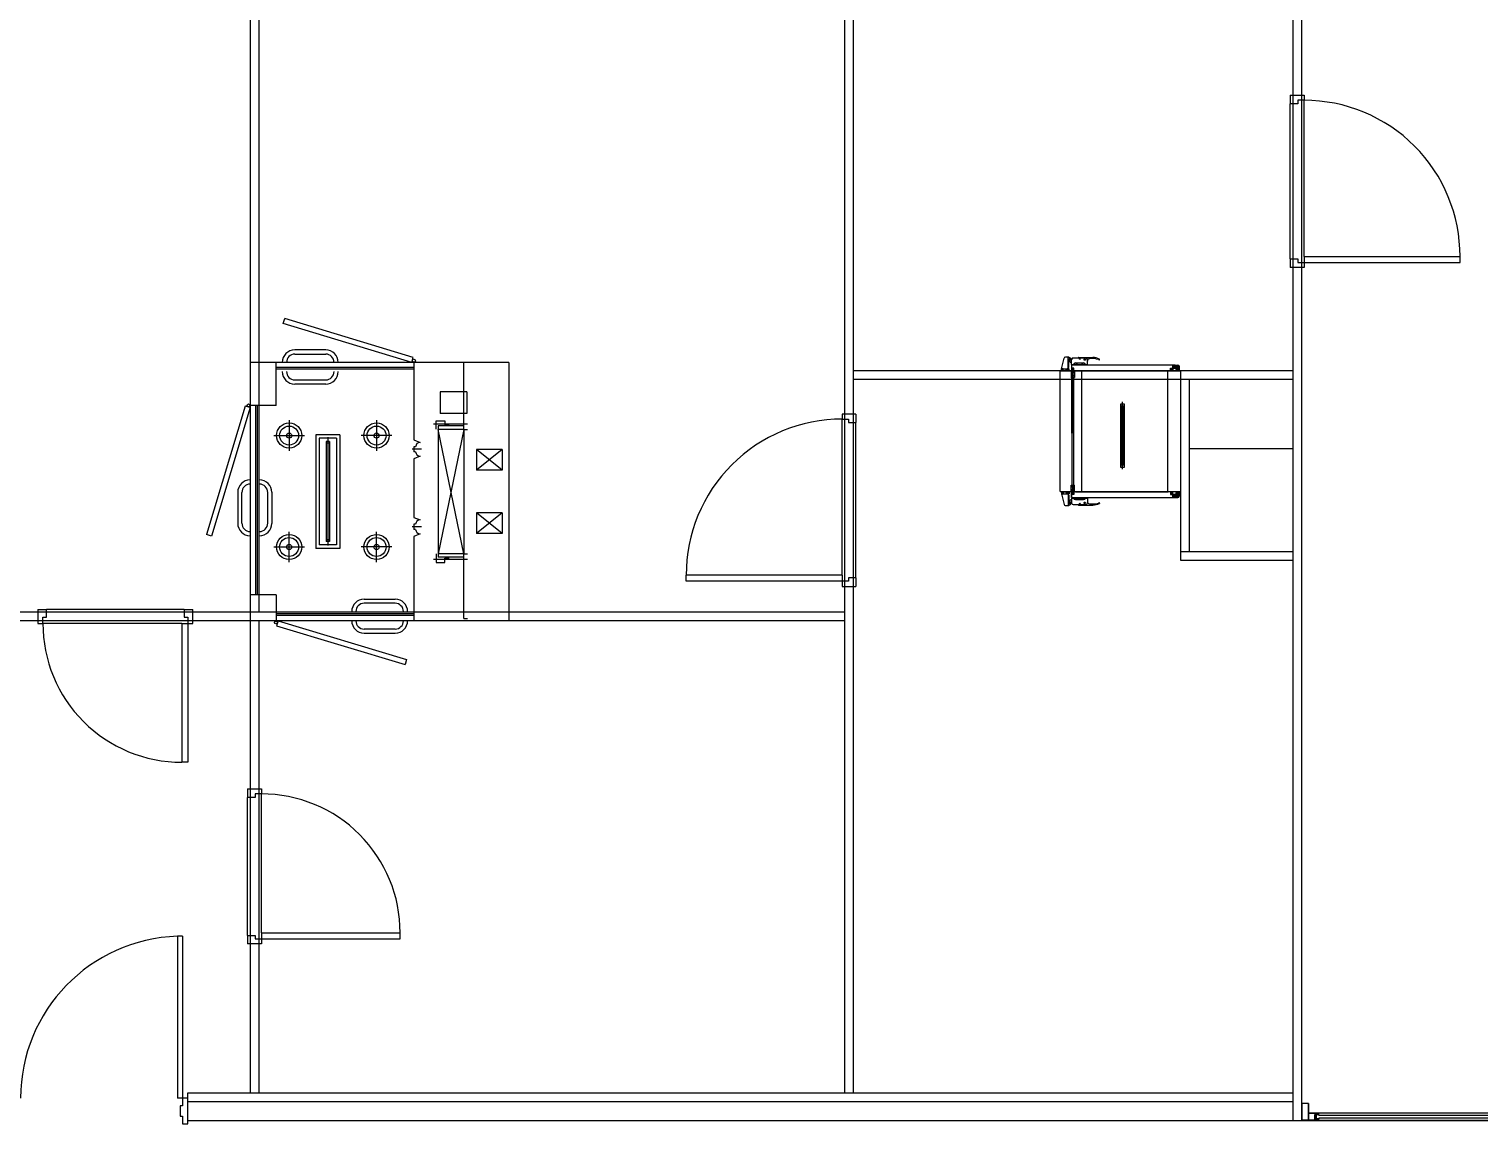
# Model space of a CAD drawing. Header units: millimetres. Extents: x 635438 to 684586, y -467743 to -415930.
# Drawn here: x 653999 to 662413, y -443492 to -437138 of the extents above; entities that cross this region are included whole.
import ezdxf

# ---------------------------------------------------------------- set-up
doc = ezdxf.new("R2010")
doc.units = ezdxf.units.MM
doc.header["$LTSCALE"] = 500
doc.layers.add('동물실', color=9, linetype='Continuous')

msp = doc.modelspace()

# ---------------------------------------------------------------- linework, layer by layer
at = {"layer": '동물실', "color": 251}
for p, q in [((655282.8, -431022.3), (655282.8, -440522.3)), ((655332.8, -431022.3), (655332.8, -440522.3)), ((658732.8, -443312.3), (658732.8, -431022.3)), ((658782.8, -443312.3), (658782.8, -431022.3)), ((661382.8, -431022.4), (661382.8, -443472.3)), ((661332.8, -431622.4), (661332.8, -443472.3)), ((661332.8, -434647.3), (661332.8, -443472.3)), ((661317.8, -437522.3), (661397.8, -437522.3)), ((661317.8, -437522.3), (661317.8, -437572.2)), ((661361.9, -437572.2), (661317.8, -437572.2)), ((661317.8, -438472.5), (661317.8, -437572.2)), ((661332.8, -437522.3), (661382.8, -437522.3)), ((661361.9, -437551.7), (661361.9, -437572.2)), ((661397.8, -437551.7), (661361.9, -437551.7)), ((661361.9, -437551.7), (661361.9, -437572.2)), ((661397.8, -437522.3), (661397.8, -437551.7)), ((661397.8, -438457.7), (661397.8, -437551.7)), ((661317.8, -438472.5), (661361.9, -438472.5)), ((661317.8, -438472.5), (661317.8, -438522.3)), ((661361.9, -438472.5), (661361.9, -438493)), ((661361.9, -438493), (661397.8, -438493)), ((661397.8, -438457.7), (662303, -438457.7)), ((661397.8, -438457.7), (661397.8, -438493)), ((661397.8, -438493), (661397.8, -438522.3)), ((661397.8, -438493), (662303, -438493)), ((662303, -438493), (662303, -438457.7)), ((661397.8, -438522.3), (661317.8, -438522.3)), ((661382.8, -438522.3), (661332.8, -438522.3)), ((661382.8, -438522.3), (661332.8, -438522.3)), ((655474.9, -438847.3), (655483.5, -438818.5)), ((656229.4, -439043.6), (655483.5, -438818.5)), ((656220.8, -439072.3), (655474.9, -438847.3)), ((655721.6, -439000.3), (655541.3, -439000.3)), ((656782.8, -439072.3), (655282.8, -439072.3)), ((655282.8, -439072.3), (655282.8, -440572.3)), ((655432.8, -439322.3), (655432.8, -439072.3)), ((655541.6, -439024.6), (655721.3, -439024.6)), ((656220.8, -439072.3), (656229.4, -439043.6)), ((656232.8, -439072.3), (656232.8, -439522.1)), ((656522.8, -439461.3), (656522.8, -439072.3)), ((656782.8, -439072.3), (656782.8, -440572.3)), ((659989.4, -439109.8), (660005.7, -439048.1)), ((660012.6, -439041.2), (660028.1, -439041.2)), ((660028.1, -439110.1), (660028.1, -439041.2)), ((660028.1, -439056.3), (660028.1, -439042.1)), ((660029, -439041.3), (660030.6, -439041.3)), ((660029, -439057.2), (660039.4, -439057.2)), ((660031.1, -439041.3), (660042.2, -439048.6)), ((660032.8, -439101.6), (660032.8, -439057.2)), ((660037.5, -439059.8), (660037.5, -439063.6)), ((660048.8, -439059.8), (660037.5, -439059.8)), ((660048.8, -439084.6), (660048.8, -439056.3)), ((660048.8, -439073.9), (660048.8, -439073.9)), ((660048.8, -439084.6), (660140.4, -439084.6)), ((660048.8, -439087.4), (660635.6, -439087.4)), ((660048.8, -439087.4), (660048.8, -439120.4)), ((660058.3, -439046.8), (660130.9, -439046.8)), ((660071.5, -439076.1), (660117.7, -439076.1)), ((660077.2, -439078), (660075.3, -439076.1)), ((660077.2, -439078), (660080.9, -439078)), ((660077.2, -439084.6), (660077.2, -439078)), ((660079, -439087), (660079, -439074)), ((660080.9, -439078), (660082.8, -439076.1)), ((660080.9, -439084.6), (660080.9, -439078)), ((660089.4, -439044), (660172.3, -439044)), ((660093.2, -439051.5), (660100.7, -439051.5)), ((660097, -439047.8), (660097, -439055.3)), ((660111.1, -439078), (660109.2, -439076.1)), ((660111.1, -439078), (660114.9, -439078)), ((660111.1, -439084.6), (660111.1, -439078)), ((660113, -439087), (660113, -439074)), ((660114.9, -439078), (660116.8, -439076.1)), ((660114.9, -439084.6), (660114.9, -439078)), ((660119.6, -439056.3), (660130.9, -439056.3)), ((660125.3, -439050.6), (660125.3, -439061.9)), ((660140.4, -439084.6), (660140.4, -439056.3)), ((660189.2, -439051.6), (660204.2, -439054.7)), ((660204.2, -439054.7), (660209.4, -439055.4)), ((660210.4, -439054.2), (660210.3, -439053.8)), ((660635.6, -439087.4), (660635.6, -439120.4)), ((660636.6, -439103.9), (660636.6, -439090.7)), ((660644.2, -439095), (660636.6, -439095)), ((660651.8, -439097.3), (660636.6, -439097.3)), ((660639.5, -439087.9), (660664.9, -439087.9)), ((660644.2, -439109.6), (660644.2, -439085.5)), ((660644.2, -439095), (660646.1, -439092.6)), ((660644.2, -439099.7), (660644.2, -439095)), ((660646.1, -439102), (660646.1, -439092.6)), ((660650.8, -439092.6), (660646.1, -439092.6)), ((660650.8, -439103.9), (660650.8, -439090.7)), ((660650.8, -439091.6), (660650.8, -439102)), ((660650.8, -439103), (660650.8, -439092.6)), ((660663.1, -439097.3), (660654.6, -439097.3)), ((660655.5, -439097.3), (660655.5, -439106.7)), ((660664, -439097.3), (660665.9, -439097.3)), ((660664.9, -439095.4), (660664.9, -439086.9)), ((660664.9, -439087.9), (660664.9, -439087.9)), ((660664.9, -439096.4), (660664.9, -439098.3)), ((660666.8, -439097.3), (660675.3, -439097.3)), ((660674.4, -439114.3), (660674.4, -439097.3)), ((660674.4, -439097.3), (660674.4, -439097.3)), ((656232.8, -439102.3), (655432.8, -439102.3)), ((656232.8, -439112.3), (655432.8, -439112.3)), ((655541.6, -439174.1), (655721.3, -439174.1)), ((661332.8, -439122.3), (658782.8, -439122.3)), ((661332.8, -439172.3), (658782.8, -439172.3)), ((659982.8, -439122.3), (660682.8, -439122.3)), ((659982.8, -439822.3), (659982.8, -439122.3)), ((659989.4, -439110.1), (660035.6, -439110.1)), ((659989.4, -439121.3), (659989.4, -439110.2)), ((659989.4, -439121.3), (660035.6, -439121.3)), ((659996.9, -439112.9), (659994.1, -439110.1)), ((659996.9, -439112.9), (660000.7, -439112.9)), ((659996.9, -439121.3), (659996.9, -439112.9)), ((659998.8, -439124.7), (659998.8, -439107.1)), ((660000.7, -439112.9), (660003.5, -439110.1)), ((660000.7, -439121.3), (660000.7, -439112.9)), ((660016.7, -439121.3), (660016.7, -439110.1)), ((660024.3, -439113), (660021.5, -439110.2)), ((660024.3, -439113), (660028.1, -439113)), ((660024.3, -439121.3), (660024.3, -439113)), ((660026.2, -439124.3), (660026.2, -439107.1)), ((660028.1, -439101.6), (660032.8, -439101.6)), ((660028.1, -439113), (660030.9, -439110.2)), ((660028.1, -439121.3), (660028.1, -439113)), ((660035.6, -439121.3), (660035.6, -439110.1)), ((660046.4, -439160.1), (660065.3, -439122.3)), ((660046.4, -439122.3), (660065.3, -439160.1)), ((660046.4, -439122.3), (660046.4, -439160.1)), ((660046.4, -439160.1), (660065.3, -439160.1)), ((660061.9, -439105.6), (660048.8, -439105.6)), ((660050, -439120.4), (660048.8, -439120.4)), ((660050, -439121.8), (660050, -439107.2)), ((660050, -439107.2), (660060.6, -439107.2)), ((660060.6, -439121.8), (660050, -439121.8)), ((660050.5, -439114.4), (660050.2, -439114.7)), ((660050.5, -439114.4), (660050.2, -439114.4)), ((660050.4, -439108.9), (660050.4, -439108.9)), ((660050.4, -439120.9), (660050.4, -439120.9)), ((660050.7, -439118.3), (660050.5, -439118.8)), ((660051.2, -439118.6), (660050.5, -439118.8)), ((660051.2, -439118.6), (660050.7, -439118.3)), ((660050.7, -439122.3), (660069.6, -439122.3)), ((660050.7, -439122.3), (660069.6, -439122.3)), ((660050.8, -439115.2), (660050.8, -439115.2)), ((660051, -439160.1), (660051, -439784.6)), ((660051, -439482.6), (660051, -439160.1)), ((660051.2, -439110.9), (660051.2, -439110.9)), ((660051.8, -439121.5), (660051.2, -439121.5)), ((660051.2, -439121.5), (660051.3, -439121.8)), ((660051.3, -439112.2), (660051.3, -439112.2)), ((660051.3, -439117), (660051.3, -439117)), ((660051.4, -439108.8), (660051.4, -439108.8)), ((660051.8, -439121.5), (660051.6, -439121.8)), ((660052.3, -439118.9), (660052.3, -439118.9)), ((660052.5, -439120.8), (660052.5, -439120.8)), ((660053, -439111.4), (660052.8, -439112)), ((660053.5, -439111.8), (660052.8, -439112)), ((660053.5, -439111.8), (660053, -439111.4)), ((660053.3, -439107.2), (660053.2, -439107.3)), ((660053.2, -439107.2), (660053.2, -439107.3)), ((660053.2, -439112.2), (660053.2, -439112.2)), ((660053.8, -439108.5), (660053.8, -439108.5)), ((660054, -439112.2), (660054, -439112.2)), ((660054.3, -439117.1), (660054.4, -439118)), ((660055.2, -439117.3), (660054.3, -439117.1)), ((660055.2, -439117.3), (660054.4, -439118)), ((660054.6, -439121.2), (660054.6, -439121.2)), ((660054.7, -439118.1), (660054.7, -439118.1)), ((660054.8, -439115), (660054.8, -439115)), ((660054.8, -439115.2), (660054.8, -439115.2)), ((660054.9, -439111.8), (660054.9, -439111.8)), ((660055, -439107.4), (660055, -439107.4)), ((660055, -439108.7), (660055, -439108.7)), ((660056, -439107.9), (660055.4, -439107.9)), ((660055.4, -439107.9), (660055.5, -439108.5)), ((660056, -439107.9), (660055.5, -439108.5)), ((660055.8, -439162.4), (660055.8, -439118.8)), ((660055.9, -439108), (660055.9, -439108)), ((660055.9, -439118.4), (660055.9, -439118.4)), ((660055.9, -439119.9), (660055.9, -439119.9)), ((660056.2, -439111.1), (660056.2, -439111.1)), ((660056.3, -439114.3), (660056.3, -439114.3)), ((660056.4, -439117.2), (660056.4, -439117.2)), ((660057.3, -439115), (660056.7, -439115)), ((660056.7, -439115), (660056.8, -439115.6)), ((660057.3, -439115), (660056.8, -439115.6)), ((660057.3, -439111.4), (660057.3, -439111.4)), ((660057.5, -439121), (660057.5, -439121)), ((660058.2, -439112.4), (660058.2, -439112.4)), ((660058.2, -439118.1), (660058.2, -439118.1)), ((660058.4, -439114.7), (660058.4, -439114.7)), ((660058.7, -439115.2), (660058.5, -439115.8)), ((660059.1, -439115.6), (660058.5, -439115.8)), ((660059.1, -439115.6), (660058.7, -439115.2)), ((660059.4, -439120.6), (660059.4, -439120.6)), ((660059.5, -439111.3), (660059.5, -439111.3)), ((660059.5, -439117.5), (660059.5, -439117.5)), ((660059.6, -439114.4), (660059.6, -439114.4)), ((660059.7, -439107.7), (660059.7, -439107.7)), ((660059.7, -439111.2), (660059.7, -439111.2)), ((660059.8, -439108.1), (660059.8, -439108.1)), ((660060.1, -439107.6), (660060.1, -439107.6)), ((660060.6, -439107.2), (660060.6, -439121.8)), ((660060.6, -439160.1), (660060.6, -439784.6)), ((660060.6, -439482.6), (660060.6, -439160.1)), ((660060.7, -439114.4), (660060.7, -439114.4)), ((660060.8, -439108.8), (660060.8, -439109)), ((660060.8, -439108.9), (660060.8, -439109)), ((660061.9, -439120.4), (660061.9, -439105.6)), ((660065.3, -439122.3), (660065.3, -439160.1)), ((660072.4, -439120.4), (660609.8, -439120.4)), ((660107.8, -439822.3), (660107.8, -439122.3)), ((660607.8, -439822.3), (660607.8, -439122.3)), ((660622.5, -439120.4), (660622.5, -439105.6)), ((660622.5, -439105.6), (660635.6, -439105.6)), ((660623.8, -439107.2), (660623.8, -439121.8)), ((660634.4, -439107.2), (660623.8, -439107.2)), ((660623.8, -439108.8), (660623.9, -439109)), ((660623.8, -439108.9), (660623.9, -439109)), ((660623.8, -439121.8), (660634.4, -439121.8)), ((660623.9, -439114.4), (660623.9, -439114.4)), ((660624.5, -439107.6), (660624.5, -439107.6)), ((660624.8, -439108.1), (660624.8, -439108.1)), ((660624.9, -439107.7), (660624.9, -439107.7)), ((660624.9, -439111.2), (660624.9, -439111.2)), ((660625, -439114.4), (660625, -439114.4)), ((660625.1, -439111.3), (660625.1, -439111.3)), ((660625.1, -439117.5), (660625.1, -439117.5)), ((660625.3, -439120.6), (660625.3, -439120.6)), ((660625.5, -439115.6), (660626, -439115.2)), ((660625.5, -439115.6), (660626.2, -439115.8)), ((660626, -439115.2), (660626.2, -439115.8)), ((660626.3, -439114.7), (660626.3, -439114.7)), ((660626.4, -439112.4), (660626.4, -439112.4)), ((660626.4, -439118.1), (660626.4, -439118.1)), ((660627.1, -439121), (660627.1, -439121)), ((660627.4, -439111.4), (660627.4, -439111.4)), ((660627.4, -439115), (660627.8, -439115.6)), ((660627.4, -439115), (660627.9, -439115)), ((660627.9, -439115), (660627.8, -439115.6)), ((660628.3, -439117.2), (660628.3, -439117.2)), ((660628.4, -439111.1), (660628.4, -439111.1)), ((660628.4, -439114.3), (660628.4, -439114.3)), ((660628.7, -439107.9), (660629.1, -439108.5)), ((660628.7, -439107.9), (660629.2, -439107.9)), ((660628.7, -439108), (660628.7, -439108)), ((660628.7, -439118.4), (660628.7, -439118.4)), ((660628.7, -439119.9), (660628.7, -439119.9)), ((660629.2, -439107.9), (660629.1, -439108.5)), ((660629.5, -439117.3), (660630.3, -439117.1)), ((660629.5, -439117.3), (660630.2, -439118)), ((660629.6, -439107.4), (660629.6, -439107.4)), ((660629.6, -439108.7), (660629.6, -439108.7)), ((660629.7, -439111.8), (660629.7, -439111.8)), ((660629.8, -439115), (660629.8, -439115)), ((660629.8, -439115.2), (660629.8, -439115.2)), ((660629.9, -439118.1), (660629.9, -439118.1)), ((660630, -439121.2), (660630, -439121.2)), ((660630.3, -439117.1), (660630.2, -439118)), ((660630.6, -439112.2), (660630.6, -439112.2)), ((660630.8, -439108.5), (660630.8, -439108.5)), ((660631.1, -439111.8), (660631.6, -439111.4)), ((660631.1, -439111.8), (660631.8, -439112)), ((660631.3, -439107.2), (660631.4, -439107.3)), ((660631.5, -439107.2), (660631.4, -439107.3)), ((660631.5, -439112.2), (660631.5, -439112.2)), ((660631.6, -439111.4), (660631.8, -439112)), ((660632.1, -439120.8), (660632.1, -439120.8)), ((660632.3, -439118.9), (660632.3, -439118.9)), ((660632.8, -439121.5), (660633, -439121.8)), ((660632.8, -439121.5), (660633.4, -439121.5)), ((660633.2, -439108.8), (660633.2, -439108.8)), ((660633.3, -439112.2), (660633.3, -439112.2)), ((660633.3, -439117), (660633.3, -439117)), ((660633.4, -439121.5), (660633.3, -439121.8)), ((660633.4, -439118.6), (660633.9, -439118.3)), ((660633.4, -439118.6), (660634.1, -439118.8)), ((660633.5, -439110.9), (660633.5, -439110.9)), ((660633.9, -439115.2), (660633.9, -439115.2)), ((660633.9, -439118.3), (660634.1, -439118.8)), ((660634.1, -439114.4), (660634.4, -439114.7)), ((660634.1, -439114.4), (660634.4, -439114.4)), ((660634.2, -439108.9), (660634.2, -439108.9)), ((660634.2, -439120.9), (660634.2, -439120.9)), ((660634.4, -439121.8), (660634.4, -439107.2)), ((660634.4, -439120.4), (660635.6, -439120.4)), ((660644.2, -439099.7), (660636.6, -439099.7)), ((660639.5, -439106.7), (660664.9, -439106.7)), ((660644.2, -439099.7), (660646.1, -439102)), ((660650.8, -439102), (660646.1, -439102)), ((660655.5, -439106.7), (660655.5, -439114.3)), ((660655.5, -439118.1), (660655.5, -439114.3)), ((660658.3, -439111.5), (660671.5, -439111.5)), ((660658.3, -439120.9), (660671.5, -439120.9)), ((660660.2, -439111.5), (660660.2, -439116.2)), ((660660.2, -439116.2), (660669.7, -439116.2)), ((660662.6, -439118.1), (660660.2, -439116.2)), ((660662.6, -439118.1), (660667.3, -439118.1)), ((660662.6, -439118.1), (660662.6, -439120.9)), ((660664.9, -439099.2), (660664.9, -439107.7)), ((660664.9, -439110.5), (660664.9, -439122.1)), ((660667.3, -439118.1), (660669.7, -439116.2)), ((660667.3, -439118.1), (660667.3, -439120.9)), ((660669.7, -439111.5), (660669.7, -439116.2)), ((660674.4, -439118.1), (660674.4, -439114.3)), ((660682.8, -439822.3), (660682.8, -439122.3)), ((660682.8, -440222.4), (660682.8, -439172.3)), ((660732.8, -440172.4), (660732.8, -439172.3)), ((655721.6, -439198.3), (655541.3, -439198.3)), ((656385.8, -439243.3), (656385.8, -439368.3)), ((656540.8, -439243.3), (656385.8, -439243.3)), ((656540.8, -439243.3), (656540.8, -439368.3)), ((655254, -439325.7), (655029, -440071.6)), ((655282.8, -439334.3), (655057.7, -440080.2)), ((655282.8, -439334.3), (655254, -439325.7)), ((655432.8, -439322.3), (655282.8, -439322.3)), ((655312.8, -439322.3), (655312.8, -440422.3)), ((655322.8, -439322.3), (655322.8, -440422.3)), ((660335.2, -439682.2), (660335.2, -439312.5)), ((660335.2, -439312.5), (660353.7, -439312.5)), ((660335.2, -439325.4), (660353.7, -439325.4)), ((660338.4, -439666.1), (660338.4, -439328.6)), ((660338.4, -439328.6), (660350.5, -439328.6)), ((660344.4, -439692.8), (660344.4, -439301.9)), ((660350.5, -439328.6), (660350.5, -439666.1)), ((660353.7, -439312.5), (660353.7, -439682.2)), ((655508.8, -439408.4), (655508.8, -439586.1)), ((656016, -439408.4), (656016, -439586.1)), ((656347.1, -439429.3), (656542.8, -439429.3)), ((656362.8, -439460.9), (656362.8, -439410.9)), ((656362.8, -439410.9), (656412.8, -439410.9)), ((656540.8, -439368.3), (656385.8, -439368.3)), ((656412.8, -439410.9), (656412.8, -439435.9)), ((658717.8, -439372.3), (658717.8, -439401.7)), ((658797.8, -439372.3), (658717.8, -439372.3)), ((658717.8, -439401.7), (658753.6, -439401.7)), ((658717.8, -440307.7), (658717.8, -439401.7)), ((658782.8, -439372.3), (658732.8, -439372.3)), ((658753.6, -439401.7), (658753.6, -439422.2)), ((658753.6, -439401.7), (658753.6, -439422.2)), ((658753.6, -439422.2), (658797.8, -439422.2)), ((658797.8, -439372.3), (658797.8, -439422.2)), ((658797.8, -440322.5), (658797.8, -439422.2)), ((655419.9, -439497.2), (655597.7, -439497.2)), ((655663.8, -439492.3), (655663.8, -440152.3)), ((655803.8, -439492.3), (655663.8, -439492.3)), ((655683.8, -439512.3), (655683.8, -440132.3)), ((655783.8, -439512.3), (655683.8, -439512.3)), ((655733.8, -439506.7), (655733.8, -440136)), ((655783.8, -439512.3), (655783.8, -440132.3)), ((655803.8, -439492.3), (655803.8, -440152.3)), ((656104.9, -439497.2), (655927.2, -439497.2)), ((656372.8, -439441.3), (656372.8, -440203.3)), ((656522.8, -439441.3), (656372.8, -439441.3)), ((656522.8, -440183.3), (656372.8, -439461.3)), ((656522.8, -439461.3), (656372.8, -440183.3)), ((656522.8, -439461.3), (656372.8, -439461.3)), ((656412.8, -439435.9), (656437.8, -439435.9)), ((656522.8, -439461.3), (656522.8, -440183.3)), ((656522.8, -439461.3), (656542.8, -439461.3)), ((655723.8, -439532.3), (655723.8, -440112.3)), ((655743.8, -439532.3), (655723.8, -439532.3)), ((655743.8, -439542.3), (655723.8, -439542.3)), ((655743.8, -439532.3), (655743.8, -440112.3)), ((656277.7, -439577.1), (656223.4, -439577.1)), ((656232.8, -439522.1), (656268.8, -439537.1)), ((656242.8, -439562.1), (656232.8, -439562.1)), ((656232.8, -439562.1), (656232.8, -439592.1)), ((656242.8, -439592.1), (656232.8, -439592.1)), ((656595.5, -439578.3), (656595.5, -439698.3)), ((656745.5, -439578.3), (656595.5, -439578.3)), ((656745.5, -439578.3), (656595.5, -439698.3)), ((656745.5, -439698.3), (656595.5, -439578.3)), ((656745.5, -439578.3), (656745.5, -439698.3)), ((660732.8, -439572.4), (661332.8, -439572.4)), ((660732.8, -440172.4), (660732.8, -439572.4)), ((660732.8, -439572.4), (661332.8, -439572.4)), ((660732.8, -440172.4), (660732.8, -439572.4)), ((661332.8, -439572.4), (661332.8, -440172.4)), ((661332.8, -439572.4), (661332.8, -440172.4)), ((656268.8, -439617.1), (656232.8, -439632.1)), ((656232.8, -439632.1), (656232.8, -439972.1)), ((660353.7, -439669.3), (660335.2, -439669.3)), ((660353.7, -439682.2), (660335.2, -439682.2)), ((660350.5, -439666.1), (660338.4, -439666.1)), ((656745.5, -439698.3), (656595.5, -439698.3)), ((655210.5, -439826.5), (655210.5, -440006.7)), ((655234.8, -440006.5), (655234.8, -439826.7)), ((655384.3, -440006.5), (655384.3, -439826.7)), ((655408.5, -439826.5), (655408.5, -440006.7)), ((659982.8, -439822.3), (660682.8, -439822.3)), ((659989.4, -439823.4), (660035.6, -439823.4)), ((659989.4, -439823.4), (659989.4, -439834.5)), ((659989.4, -439834.6), (660035.6, -439834.6)), ((659989.4, -439834.8), (660005.7, -439896.6)), ((659996.9, -439831.8), (659994.1, -439834.6)), ((659996.9, -439823.4), (659996.9, -439831.8)), ((659996.9, -439831.8), (660000.7, -439831.8)), ((659998.8, -439820), (659998.8, -439837.6)), ((660000.7, -439823.4), (660000.7, -439831.8)), ((660000.7, -439831.8), (660003.5, -439834.6)), ((660016.7, -439823.4), (660016.7, -439834.6)), ((660024.3, -439831.6), (660021.5, -439834.5)), ((660024.3, -439823.4), (660024.3, -439831.6)), ((660024.3, -439831.6), (660028.1, -439831.6)), ((660026.2, -439820.4), (660026.2, -439837.6)), ((660028.1, -439823.4), (660028.1, -439831.6)), ((660028.1, -439831.6), (660030.9, -439834.5)), ((660028.1, -439834.6), (660028.1, -439903.5)), ((660028.1, -439843.1), (660032.8, -439843.1)), ((660032.8, -439843.1), (660032.8, -439887.5)), ((660035.6, -439823.4), (660035.6, -439834.6)), ((660046.4, -439822.3), (660046.4, -439784.6)), ((660046.4, -439784.6), (660065.3, -439822.3)), ((660046.4, -439822.3), (660065.3, -439784.6)), ((660046.4, -439784.6), (660065.3, -439784.6)), ((660048.8, -439857.3), (660048.8, -439824.2)), ((660050, -439824.2), (660048.8, -439824.2)), ((660048.8, -439825.2), (660048.8, -439857.3)), ((660061.9, -439839.1), (660048.8, -439839.1)), ((660049.9, -439830), (660049.6, -439829.7)), ((660049.9, -439830), (660049.6, -439830)), ((660049.8, -439823.6), (660049.8, -439823.6)), ((660049.8, -439835.5), (660049.8, -439835.5)), ((660050.6, -439825.9), (660049.9, -439825.6)), ((660050.1, -439826.2), (660049.9, -439825.6)), ((660060.6, -439822.9), (660050, -439822.9)), ((660050, -439822.9), (660050, -439837.5)), ((660050, -439837.5), (660060.6, -439837.5)), ((660050.6, -439825.9), (660050.1, -439826.2)), ((660050.2, -439829.2), (660050.2, -439829.2)), ((660050.6, -439823), (660050.7, -439822.7)), ((660051.2, -439822.9), (660050.6, -439823)), ((660050.6, -439833.5), (660050.6, -439833.5)), ((660050.7, -439822.3), (660069.6, -439822.3)), ((660050.7, -439827.4), (660050.7, -439827.4)), ((660050.7, -439832.2), (660050.7, -439832.2)), ((660050.8, -439835.6), (660050.8, -439835.6)), ((660051.2, -439822.9), (660051, -439822.7)), ((660051.7, -439825.6), (660051.7, -439825.6)), ((660051.9, -439823.7), (660051.9, -439823.7)), ((660052.9, -439832.7), (660052.2, -439832.4)), ((660052.4, -439833), (660052.2, -439832.4)), ((660052.9, -439832.7), (660052.4, -439833)), ((660052.5, -439832.3), (660052.5, -439832.3)), ((660052.7, -439837.3), (660052.6, -439837.2)), ((660052.6, -439837.3), (660052.6, -439837.2)), ((660053.2, -439835.9), (660053.2, -439835.9)), ((660053.4, -439832.2), (660053.4, -439832.2)), ((660053.7, -439827.3), (660053.8, -439826.4)), ((660054.6, -439827.2), (660053.7, -439827.3)), ((660054.6, -439827.2), (660053.8, -439826.4)), ((660054, -439823.2), (660054, -439823.2)), ((660054.1, -439826.3), (660054.1, -439826.3)), ((660054.2, -439829.3), (660054.2, -439829.3)), ((660054.2, -439829.5), (660054.2, -439829.5)), ((660054.3, -439832.6), (660054.3, -439832.6)), ((660054.4, -439835.8), (660054.4, -439835.8)), ((660054.4, -439837.1), (660054.4, -439837.1)), ((660054.8, -439836.6), (660054.9, -439836)), ((660055.3, -439836.5), (660054.8, -439836.6)), ((660055.3, -439836.5), (660054.9, -439836)), ((660055.3, -439824.5), (660055.3, -439824.5)), ((660055.3, -439826), (660055.3, -439826)), ((660055.3, -439836.5), (660055.3, -439836.5)), ((660055.6, -439833.3), (660055.6, -439833.3)), ((660055.7, -439827.2), (660055.7, -439827.2)), ((660055.7, -439830.1), (660055.7, -439830.1)), ((660055.8, -439782.3), (660055.8, -439825.8)), ((660056.1, -439829.5), (660056.2, -439828.9)), ((660056.7, -439829.4), (660056.1, -439829.5)), ((660056.7, -439829.4), (660056.2, -439828.9)), ((660056.7, -439833), (660056.7, -439833)), ((660056.9, -439823.5), (660056.9, -439823.5)), ((660057.6, -439826.3), (660057.6, -439826.3)), ((660057.6, -439832), (660057.6, -439832)), ((660057.7, -439829.7), (660057.7, -439829.7)), ((660058.5, -439828.9), (660057.9, -439828.6)), ((660058, -439829.2), (660057.9, -439828.6)), ((660058.5, -439828.9), (660058, -439829.2)), ((660058.7, -439823.8), (660058.7, -439823.8)), ((660058.9, -439827), (660058.9, -439827)), ((660058.9, -439833.2), (660058.9, -439833.2)), ((660059, -439830.1), (660059, -439830.1)), ((660059.1, -439833.2), (660059.1, -439833.2)), ((660059.1, -439836.7), (660059.1, -439836.7)), ((660059.2, -439836.4), (660059.2, -439836.4)), ((660059.5, -439836.8), (660059.5, -439836.8)), ((660060.1, -439830.1), (660060.1, -439830.1)), ((660060.2, -439835.5), (660060.1, -439835.5)), ((660060.2, -439835.6), (660060.1, -439835.5)), ((660060.6, -439837.5), (660060.6, -439822.9)), ((660061.9, -439824.3), (660061.9, -439839.1)), ((660065.3, -439822.3), (660065.3, -439784.6)), ((660072.4, -439824.2), (660609.8, -439824.2)), ((660622.5, -439824.3), (660622.5, -439839.1)), ((660622.5, -439839.1), (660635.6, -439839.1)), ((660623.8, -439822.9), (660634.4, -439822.9)), ((660623.8, -439837.5), (660623.8, -439822.9)), ((660623.8, -439835.8), (660623.9, -439835.8)), ((660623.8, -439835.9), (660623.9, -439835.8)), ((660634.4, -439837.5), (660623.8, -439837.5)), ((660623.9, -439830.4), (660623.9, -439830.4)), ((660624.5, -439837.1), (660624.5, -439837.1)), ((660624.8, -439836.7), (660624.8, -439836.7)), ((660624.9, -439833.5), (660624.9, -439833.5)), ((660624.9, -439837), (660624.9, -439837)), ((660625, -439830.4), (660625, -439830.4)), ((660625.1, -439827.3), (660625.1, -439827.3)), ((660625.1, -439833.5), (660625.1, -439833.5)), ((660625.3, -439824.1), (660625.3, -439824.1)), ((660625.5, -439829.2), (660626.2, -439828.9)), ((660625.5, -439829.2), (660626, -439829.5)), ((660626, -439829.5), (660626.2, -439828.9)), ((660626.3, -439830), (660626.3, -439830)), ((660626.4, -439826.6), (660626.4, -439826.6)), ((660626.4, -439832.3), (660626.4, -439832.3)), ((660627.1, -439823.8), (660627.1, -439823.8)), ((660627.4, -439829.7), (660627.8, -439829.2)), ((660627.4, -439829.7), (660627.9, -439829.8)), ((660627.4, -439833.3), (660627.4, -439833.3)), ((660627.9, -439829.8), (660627.8, -439829.2)), ((660628.3, -439827.5), (660628.3, -439827.5)), ((660628.4, -439830.4), (660628.4, -439830.4)), ((660628.4, -439833.6), (660628.4, -439833.6)), ((660628.7, -439824.8), (660628.7, -439824.8)), ((660628.7, -439826.3), (660628.7, -439826.3)), ((660628.7, -439836.8), (660629.1, -439836.3)), ((660628.7, -439836.8), (660629.2, -439836.9)), ((660628.7, -439836.8), (660628.7, -439836.8)), ((660629.2, -439836.9), (660629.1, -439836.3)), ((660629.5, -439827.5), (660630.2, -439826.7)), ((660629.5, -439827.5), (660630.3, -439827.6)), ((660629.6, -439836.1), (660629.6, -439836.1)), ((660629.6, -439837.4), (660629.6, -439837.4)), ((660629.7, -439832.9), (660629.7, -439832.9)), ((660629.8, -439829.6), (660629.8, -439829.6)), ((660629.8, -439829.8), (660629.8, -439829.8)), ((660629.9, -439826.6), (660629.9, -439826.6)), ((660630, -439823.5), (660630, -439823.5)), ((660630.3, -439827.6), (660630.2, -439826.7)), ((660630.6, -439832.5), (660630.6, -439832.5)), ((660630.8, -439836.2), (660630.8, -439836.2)), ((660631.1, -439833), (660631.8, -439832.7)), ((660631.1, -439833), (660631.6, -439833.3)), ((660631.3, -439837.6), (660631.4, -439837.5)), ((660631.5, -439837.6), (660631.4, -439837.5)), ((660631.5, -439832.6), (660631.5, -439832.6)), ((660631.6, -439833.3), (660631.8, -439832.7)), ((660632.1, -439824), (660632.1, -439824)), ((660632.3, -439825.9), (660632.3, -439825.9)), ((660632.8, -439823.2), (660633, -439823)), ((660632.8, -439823.2), (660633.4, -439823.3)), ((660633.2, -439835.9), (660633.2, -439835.9)), ((660633.4, -439823.3), (660633.3, -439823)), ((660633.3, -439827.7), (660633.3, -439827.7)), ((660633.3, -439832.5), (660633.3, -439832.5)), ((660633.4, -439826.2), (660634.1, -439825.9)), ((660633.4, -439826.2), (660633.9, -439826.5)), ((660633.5, -439833.8), (660633.5, -439833.8)), ((660633.9, -439826.5), (660634.1, -439825.9)), ((660633.9, -439829.5), (660633.9, -439829.5)), ((660634.1, -439830.3), (660634.4, -439830)), ((660634.1, -439830.3), (660634.4, -439830.3)), ((660634.2, -439823.9), (660634.2, -439823.9)), ((660634.2, -439835.8), (660634.2, -439835.8)), ((660634.4, -439822.9), (660634.4, -439837.5)), ((660634.4, -439824.2), (660635.6, -439824.2)), ((660635.6, -439857.3), (660635.6, -439824.2)), ((660636.6, -439840.8), (660636.6, -439854)), ((660644.2, -439845), (660636.6, -439845)), ((660651.8, -439847.4), (660636.6, -439847.4)), ((660644.2, -439849.7), (660636.6, -439849.7)), ((660639.5, -439837.9), (660664.9, -439837.9)), ((660644.2, -439835.1), (660644.2, -439859.2)), ((660644.2, -439845), (660646.1, -439842.6)), ((660644.2, -439845), (660644.2, -439849.7)), ((660644.2, -439849.7), (660646.1, -439852.1)), ((660646.1, -439842.6), (660646.1, -439852.1)), ((660650.8, -439842.6), (660646.1, -439842.6)), ((660650.8, -439852.1), (660646.1, -439852.1)), ((660650.8, -439840.8), (660650.8, -439854)), ((660650.8, -439841.7), (660650.8, -439852.1)), ((660650.8, -439853), (660650.8, -439842.6)), ((660663.1, -439847.4), (660654.6, -439847.4)), ((660655.5, -439826.6), (660655.5, -439830.4)), ((660655.5, -439838), (660655.5, -439830.4)), ((660655.5, -439847.4), (660655.5, -439838)), ((660658.3, -439823.8), (660671.5, -439823.8)), ((660658.3, -439833.2), (660671.5, -439833.2)), ((660662.6, -439826.6), (660660.2, -439828.5)), ((660660.2, -439828.5), (660669.7, -439828.5)), ((660660.2, -439833.2), (660660.2, -439828.5)), ((660662.6, -439826.6), (660662.6, -439823.8)), ((660662.6, -439826.6), (660667.3, -439826.6)), ((660664, -439847.4), (660665.9, -439847.4)), ((660664.9, -439834.2), (660664.9, -439822.6)), ((660664.9, -439845.5), (660664.9, -439837)), ((660664.9, -439848.3), (660664.9, -439846.4)), ((660664.9, -439849.2), (660664.9, -439857.7)), ((660666.8, -439847.4), (660675.3, -439847.4)), ((660667.3, -439826.6), (660667.3, -439823.8)), ((660667.3, -439826.6), (660669.7, -439828.5)), ((660669.7, -439833.2), (660669.7, -439828.5)), ((660674.4, -439826.6), (660674.4, -439830.4)), ((660674.4, -439830.4), (660674.4, -439847.4)), ((660674.4, -439847.4), (660674.4, -439847.4)), ((660012.6, -439903.5), (660028.1, -439903.5)), ((660028.1, -439888.4), (660028.1, -439902.6)), ((660029, -439887.5), (660039.4, -439887.5)), ((660029, -439903.4), (660030.6, -439903.4)), ((660031.1, -439903.3), (660042.2, -439896)), ((660037.5, -439884.9), (660037.5, -439881.1)), ((660048.8, -439884.9), (660037.5, -439884.9)), ((660048.8, -439857.3), (660635.6, -439857.3)), ((660048.8, -439860.1), (660140.4, -439860.1)), ((660048.8, -439860.1), (660048.8, -439888.4)), ((660048.8, -439870.7), (660048.8, -439870.7)), ((660058.3, -439897.8), (660130.9, -439897.8)), ((660071.5, -439868.6), (660117.7, -439868.6)), ((660077.2, -439866.7), (660075.3, -439868.6)), ((660077.2, -439860.1), (660077.2, -439866.7)), ((660077.2, -439866.7), (660080.9, -439866.7)), ((660079, -439857.7), (660079, -439870.7)), ((660080.9, -439860.1), (660080.9, -439866.7)), ((660080.9, -439866.7), (660082.8, -439868.6)), ((660089.4, -439900.7), (660172.3, -439900.7)), ((660093.2, -439893.1), (660100.7, -439893.1)), ((660097, -439896.9), (660097, -439889.3)), ((660111.1, -439866.7), (660109.2, -439868.6)), ((660111.1, -439860.1), (660111.1, -439866.7)), ((660111.1, -439866.7), (660114.9, -439866.7)), ((660113, -439857.7), (660113, -439870.7)), ((660114.9, -439860.1), (660114.9, -439866.7)), ((660114.9, -439866.7), (660116.8, -439868.6)), ((660119.6, -439888.4), (660130.9, -439888.4)), ((660125.3, -439894.1), (660125.3, -439882.7)), ((660140.4, -439860.1), (660140.4, -439888.4)), ((660189.2, -439893), (660204.2, -439890)), ((660204.2, -439890), (660209.4, -439889.3)), ((660210.4, -439890.4), (660210.3, -439890.9)), ((660639.5, -439856.8), (660664.9, -439856.8)), ((660664.9, -439856.8), (660664.9, -439856.8)), ((656232.8, -439972.1), (656268.8, -439987.1)), ((656232.8, -440012.1), (656232.8, -440042.1)), ((656242.8, -440012.1), (656232.8, -440012.1)), ((656745.5, -439946.3), (656595.5, -439946.3)), ((656595.5, -439946.3), (656595.5, -440066.3)), ((656745.5, -439946.3), (656595.5, -440066.3)), ((656745.5, -440066.3), (656595.5, -439946.3)), ((656745.5, -439946.3), (656745.5, -440066.3)), ((655057.7, -440080.2), (655029, -440071.6)), ((655508.8, -440232.8), (655508.8, -440055)), ((655743.8, -440102.3), (655723.8, -440102.3)), ((656016, -440232.8), (656016, -440055)), ((656277.7, -440027.1), (656223.4, -440027.1)), ((656242.8, -440042.1), (656232.8, -440042.1)), ((656268.8, -440067.1), (656232.8, -440082.1)), ((656232.8, -440082.1), (656232.8, -440572.3)), ((656745.5, -440066.3), (656595.5, -440066.3)), ((655419.9, -440143.9), (655597.7, -440143.9)), ((655803.8, -440152.3), (655663.8, -440152.3)), ((655783.8, -440132.3), (655683.8, -440132.3)), ((655743.8, -440112.3), (655723.8, -440112.3)), ((656104.9, -440143.9), (655927.2, -440143.9)), ((656362.8, -440183.7), (656362.8, -440233.7)), ((656522.8, -440183.3), (656372.8, -440183.3)), ((656522.8, -440183.3), (656542.8, -440183.3)), ((656522.8, -440559.8), (656522.8, -440183.3)), ((661282.8, -440172.4), (660682.8, -440172.4)), ((661332.8, -440172.4), (660732.8, -440172.4)), ((661332.8, -440172.4), (660732.8, -440172.4)), ((656347.1, -440215.3), (656542.8, -440215.3)), ((656362.8, -440233.7), (656412.8, -440233.7)), ((656522.8, -440203.3), (656372.8, -440203.3)), ((656412.8, -440208.7), (656437.8, -440208.7)), ((656412.8, -440233.7), (656412.8, -440208.7)), ((661332.8, -440222.4), (660682.8, -440222.4)), ((658717.8, -440307.7), (657812.5, -440307.7)), ((657812.5, -440343), (657812.5, -440307.7)), ((658717.8, -440343), (657812.5, -440343)), ((658717.8, -440307.7), (658717.8, -440343)), ((658717.8, -440343), (658717.8, -440372.3)), ((658753.6, -440343), (658717.8, -440343)), ((658753.6, -440322.5), (658753.6, -440343)), ((658797.8, -440322.5), (658753.6, -440322.5)), ((658797.8, -440322.5), (658797.8, -440372.3)), ((655432.8, -440422.3), (655282.8, -440422.3)), ((655432.8, -440422.3), (655432.8, -440572.3)), ((658717.8, -440372.3), (658797.8, -440372.3)), ((658732.8, -440372.3), (658782.8, -440372.3)), ((658732.8, -440372.3), (658782.8, -440372.3)), ((658732.8, -440522.3), (653682.8, -440522.3)), ((654050.4, -440507.3), (654050.4, -440587.3)), ((654050.4, -440507.3), (654100.3, -440507.3)), ((654050.4, -440522.3), (654050.4, -440572.3)), ((654100.3, -440551.5), (654100.3, -440507.3)), ((654900.5, -440507.3), (654100.3, -440507.3)), ((654900.5, -440507.3), (654900.5, -440551.5)), ((654900.5, -440507.3), (654950.4, -440507.3)), ((654950.4, -440587.3), (654950.4, -440507.3)), ((654950.4, -440572.3), (654950.4, -440522.3)), ((654950.4, -440572.3), (654950.4, -440522.3)), ((655943.9, -440446.3), (656124.2, -440446.3)), ((656123.9, -440470.6), (655944.2, -440470.6)), ((658732.8, -440572.3), (653632.8, -440572.3)), ((654050.4, -440587.3), (654079.8, -440587.3)), ((654079.8, -440551.5), (654100.3, -440551.5)), ((654079.8, -440587.3), (654079.8, -440551.5)), ((654079.8, -440551.5), (654100.3, -440551.5)), ((654885.8, -440587.3), (654079.8, -440587.3)), ((654885.8, -440587.3), (654885.8, -441392.6)), ((654885.8, -440587.3), (654921, -440587.3)), ((654900.5, -440551.5), (654921, -440551.5)), ((654921, -440551.5), (654921, -440587.3)), ((654921, -440587.3), (654950.4, -440587.3)), ((654921, -440587.3), (654921, -441392.6)), ((655282.8, -440572.3), (655282.8, -443312.3)), ((656782.8, -440572.3), (655282.8, -440572.3)), ((655332.8, -440572.3), (655332.8, -443312.3)), ((656232.8, -440532.3), (655432.8, -440532.3)), ((656232.8, -440542.3), (655432.8, -440542.3)), ((655444.8, -440572.3), (655436.1, -440601.1)), ((655436.1, -440601.1), (656182, -440826.1)), ((655444.8, -440572.3), (656190.6, -440797.4)), ((656522.8, -440559.8), (656542.8, -440559.8)), ((655943.9, -440644.3), (656124.2, -440644.3)), ((656123.9, -440620.1), (655944.2, -440620.1)), ((656190.6, -440797.4), (656182, -440826.1)), ((654921, -441392.6), (654885.8, -441392.6)), ((655267.8, -441547.3), (655347.8, -441547.3)), ((655267.8, -441547.3), (655267.8, -441597.2)), ((655311.9, -441597.2), (655267.8, -441597.2)), ((655267.8, -442397.5), (655267.8, -441597.2)), ((655282.8, -441547.3), (655332.8, -441547.3)), ((655311.9, -441576.7), (655311.9, -441597.2)), ((655347.8, -441576.7), (655311.9, -441576.7)), ((655311.9, -441576.7), (655311.9, -441597.2)), ((655347.8, -441547.3), (655347.8, -441576.7)), ((655347.8, -442382.7), (655347.8, -441576.7)), ((654861, -442402.3), (654861, -443342.3)), ((654891, -442402.3), (654861, -442402.3)), ((654861, -442402.3), (654861, -443342.3)), ((654891, -442402.3), (654861, -442402.3)), ((654891, -442402.3), (654891, -443342.3)), ((654891, -442402.3), (654891, -443342.3)), ((655267.8, -442397.5), (655311.9, -442397.5)), ((655267.8, -442397.5), (655267.8, -442447.3)), ((655347.8, -442447.3), (655267.8, -442447.3)), ((655332.8, -442447.3), (655282.8, -442447.3)), ((655332.8, -442447.3), (655282.8, -442447.3)), ((655311.9, -442397.5), (655311.9, -442418)), ((655311.9, -442418), (655347.8, -442418)), ((655347.8, -442382.7), (656153, -442382.7)), ((655347.8, -442382.7), (655347.8, -442418)), ((655347.8, -442418), (655347.8, -442447.3)), ((655347.8, -442418), (656153, -442418)), ((656153, -442418), (656153, -442382.7)), ((654891, -443342.3), (654861, -443342.3)), ((654891, -443342.3), (654861, -443342.3)), ((654891, -443387.3), (654876, -443387.3)), ((654876, -443387.3), (654876, -443447.3)), ((654891, -443387.3), (654876, -443387.3)), ((654876, -443387.3), (654876, -443447.3)), ((654921, -443342.3), (654891, -443342.3)), ((654891, -443342.3), (654891, -443387.3)), ((654921, -443342.3), (654891, -443342.3)), ((654891, -443342.3), (654891, -443387.3)), ((654921, -443312.3), (661332.8, -443312.3)), ((654921, -443362.3), (654921, -443312.3)), ((654921, -443492.3), (654921, -443342.3)), ((654921, -443492.3), (654921, -443342.3)), ((654921, -443362.3), (661332.8, -443362.3)), ((661422.7, -443372.4), (661382.7, -443372.4)), ((661382.8, -443372.4), (661382.8, -443472.4)), ((661420.7, -443374.2), (661384.7, -443374.2)), ((661384.7, -443374.2), (661384.7, -443470.4)), ((661420.7, -443374.2), (661420.7, -443470.4)), ((661422.7, -443372.4), (661422.7, -443472.4)), ((654876, -443447.3), (654891, -443447.3)), ((654876, -443447.3), (654891, -443447.3)), ((654891, -443447.3), (654891, -443492.3)), ((654891, -443447.3), (654891, -443492.3)), ((654921, -443472.3), (663832.8, -443472.3)), ((656682.8, -443472.3), (663832.8, -443472.3)), ((661422.7, -443472.4), (661382.8, -443472.4)), ((661420.7, -443470.4), (661384.7, -443470.4)), ((661482.7, -443429.7), (661422.7, -443429.7)), ((661482.7, -443472.4), (661422.7, -443472.4)), ((661480.7, -443431.7), (661424.7, -443431.7)), ((661480.7, -443470.4), (661424.7, -443470.4)), ((661480.7, -443437.7), (661460.7, -443437.7)), ((661460.7, -443464.4), (661460.7, -443437.7)), ((661480.7, -443464.4), (661460.7, -443464.4)), ((661482.7, -443439.7), (661462.7, -443439.7)), ((661462.7, -443462.4), (661462.7, -443439.7)), ((661462.7, -443439.7), (661469.4, -443462.4)), ((661482.7, -443462.4), (661462.7, -443462.4)), ((661469.4, -443462.4), (661469.4, -443439.7)), ((661480.7, -443437.7), (661480.7, -443431.7)), ((661480.7, -443470.4), (661480.7, -443464.4)), ((662632.7, -443429.7), (661482.7, -443429.7)), ((661482.7, -443439.7), (661482.7, -443429.7)), ((661482.7, -443472.4), (661482.7, -443462.4)), ((662632.7, -443472.4), (661482.7, -443472.4)), ((662568.6, -443459), (661482.8, -443459)), ((662568.6, -443443), (661485.3, -443443)), ((654891, -443492.3), (654921, -443492.3)), ((654891, -443492.3), (654921, -443492.3))]:
    msp.add_line(p, q, dxfattribs=at)
for centre, radius in [((656233.1, -439062.7), 8.39), ((660039.4, -439052.5), 4.72), ((660097, -439051.5), 2.83), ((660125.3, -439056.3), 3.78), ((660664.9, -439097.3), 4.72), ((655273.1, -439322), 8.39), ((655508.8, -439497.2), 73), ((656016, -439497.2), 73), ((655508.8, -439497.2), 55), ((655508.8, -439497.2), 15), ((656016, -439497.2), 55), ((656016, -439497.2), 15), ((660664.9, -439847.4), 4.72), ((660039.4, -439892.2), 4.72), ((660097, -439893.1), 2.83), ((660125.3, -439888.4), 3.78), ((655508.8, -440143.9), 73), ((655508.8, -440143.9), 55), ((656016, -440143.9), 73), ((656016, -440143.9), 55), ((655508.8, -440143.9), 15), ((656016, -440143.9), 15), ((655432.4, -440582), 8.39)]:
    msp.add_circle(centre, radius, dxfattribs=at)
for centre, radius, start, end in [((661398.3, -438456.4), 904.7, 359.91508, 90.03615), ((655541.3, -439072.3), 72, 90, 180), ((655721.6, -439072.3), 72, 0, 90), ((655541.6, -439072.6), 48, 90, 180), ((655721.3, -439072.6), 48, 0, 90), ((660014.7, -439050.4), 9.44, 103.29096, 165.19058), ((660029, -439042.2), 0.944, 90, 180), ((660029, -439056.3), 0.944, 180, 270), ((660030.6, -439042.2), 0.944, 56.57458, 90), ((660039.4, -439052.5), 6.13, 230.28486, 95.48858), ((660048.8, -439063.6), 11.3, 180, 270), ((660058.3, -439056.3), 9.44, 90, 180), ((660071.5, -439089.3), 13.2, 90, 159.07517), ((660089.4, -439046.8), 2.83, 90, 180), ((660117.7, -439089.3), 13.2, 20.92483, 90), ((660130.9, -439056.3), 9.44, 0, 90), ((660154, -439064.9), 13.6, 98.02881, 183.21118), ((660169.8, -439209.9), 159.4, 83.00549, 96.39381), ((660169.9, -439135.5), 91.5, 64.13537, 88.46896), ((660215.6, -439052.8), 9.21, 194.69157, 212.68749), ((660208.6, -439057.3), 0.944, 212.68749, 284.90035), ((660208.2, -439055.5), 2.83, 284.90035, 43.73311), ((660209.5, -439054.4), 0.944, 266.06648, 11.62373), ((660209.4, -439054), 0.944, 11.62373, 64.47272), ((660639.5, -439090.7), 2.83, 90, 180), ((660648, -439090.7), 2.83, 0, 90), ((660664.9, -439097.3), 9.44, 90, 180), ((660664.9, -439097.3), 9.44, 0, 90), ((660664.9, -439097.3), 9.44, 270, 0), ((655541.3, -439126.3), 72, 180, 270), ((655541.6, -439126.1), 48, 180, 270), ((655721.3, -439126.1), 48, 270, 0), ((655721.6, -439126.3), 72, 270, 0), ((659990.3, -439110.2), 0.944, 165.19058, 180), ((660639.5, -439103.9), 2.83, 180, 270), ((660648, -439103.9), 2.83, 270, 0), ((660658.3, -439114.3), 2.83, 90, 180), ((660658.3, -439118.1), 2.83, 180, 270), ((660671.5, -439114.3), 2.83, 0, 90), ((660671.5, -439118.1), 2.83, 270, 0), ((658717.2, -440306.4), 904.7, 89.96385, 180.08492), ((656268.3, -439562.6), 25.5, 88.8767, 178.8767), ((656268.3, -439591.6), 25.5, 181.1233, 271.1233), ((655282.5, -439826.5), 72, 90, 180), ((655336.5, -439826.5), 72, 0, 90), ((655282.8, -439826.7), 48, 90, 180), ((655336.3, -439826.7), 48, 0, 90), ((659990.3, -439834.5), 0.944, 180, 194.80942), ((660639.5, -439840.8), 2.83, 90, 180), ((660639.5, -439854), 2.83, 180, 270), ((660648, -439840.8), 2.83, 0, 90), ((660648, -439854), 2.83, 270, 0), ((660658.3, -439826.6), 2.83, 90, 180), ((660658.3, -439830.4), 2.83, 180, 270), ((660664.9, -439847.4), 9.44, 180, 270), ((660664.9, -439847.4), 9.44, 0, 90), ((660664.9, -439847.4), 9.44, 270, 0), ((660671.5, -439826.6), 2.83, 0, 90), ((660671.5, -439830.4), 2.83, 270, 0), ((660014.7, -439894.3), 9.44, 194.80942, 256.70904), ((660029, -439888.4), 0.944, 90, 180), ((660029, -439902.4), 0.944, 180, 270), ((660030.6, -439902.4), 0.944, 270, 303.42542), ((660039.4, -439892.2), 6.13, 264.51142, 129.71514), ((660048.8, -439881.1), 11.3, 90, 180), ((660058.3, -439888.4), 9.44, 180, 270), ((660071.5, -439855.4), 13.2, 200.92483, 270), ((660089.4, -439897.8), 2.83, 180, 270), ((660117.7, -439855.4), 13.2, 270, 339.07517), ((660130.9, -439888.4), 9.44, 270, 0), ((660154, -439879.7), 13.6, 176.78882, 261.97119), ((660169.8, -439734.8), 159.4, 263.60619, 276.99451), ((660169.9, -439809.2), 91.5, 271.53104, 295.86463), ((660215.6, -439891.8), 9.21, 147.31251, 165.30843), ((660208.6, -439887.4), 0.944, 75.09965, 147.31251), ((660208.2, -439889.2), 2.83, 316.26689, 75.09965), ((660209.5, -439890.2), 0.944, 348.37627, 93.93352), ((660209.4, -439890.7), 0.944, 295.52728, 348.37627), ((655282.5, -440006.7), 72, 180, 270), ((655282.8, -440006.5), 48, 180, 270), ((655336.3, -440006.5), 48, 270, 0), ((655336.5, -440006.7), 72, 270, 0), ((656268.3, -440012.6), 25.5, 88.8767, 178.8767), ((656268.3, -440041.6), 25.5, 181.1233, 271.1233), ((655943.9, -440518.3), 72, 90, 180), ((655944.2, -440518.6), 48, 90, 180), ((656123.9, -440518.6), 48, 0, 90), ((656124.2, -440518.3), 72, 0, 90), ((654884.4, -440587.9), 804.7, 179.96385, 270.08492), ((655943.9, -440572.3), 72, 180, 270), ((655944.2, -440572.1), 48, 180, 270), ((656123.9, -440572.1), 48, 270, 0), ((656124.2, -440572.3), 72, 270, 0), ((655348.3, -442381.4), 804.7, 359.91508, 90.03615), ((654891, -443342.3), 940, 91.8271, 180), ((654891, -443342.3), 940, 91.8271, 180), ((661490.2, -443436.6), 8.12, 202.74102, 232.84977), ((661490.2, -443465.5), 8.12, 127.15023, 157.25898)]:
    msp.add_arc(centre, radius, start, end, dxfattribs=at)

doc.saveas('drawing.dxf')
